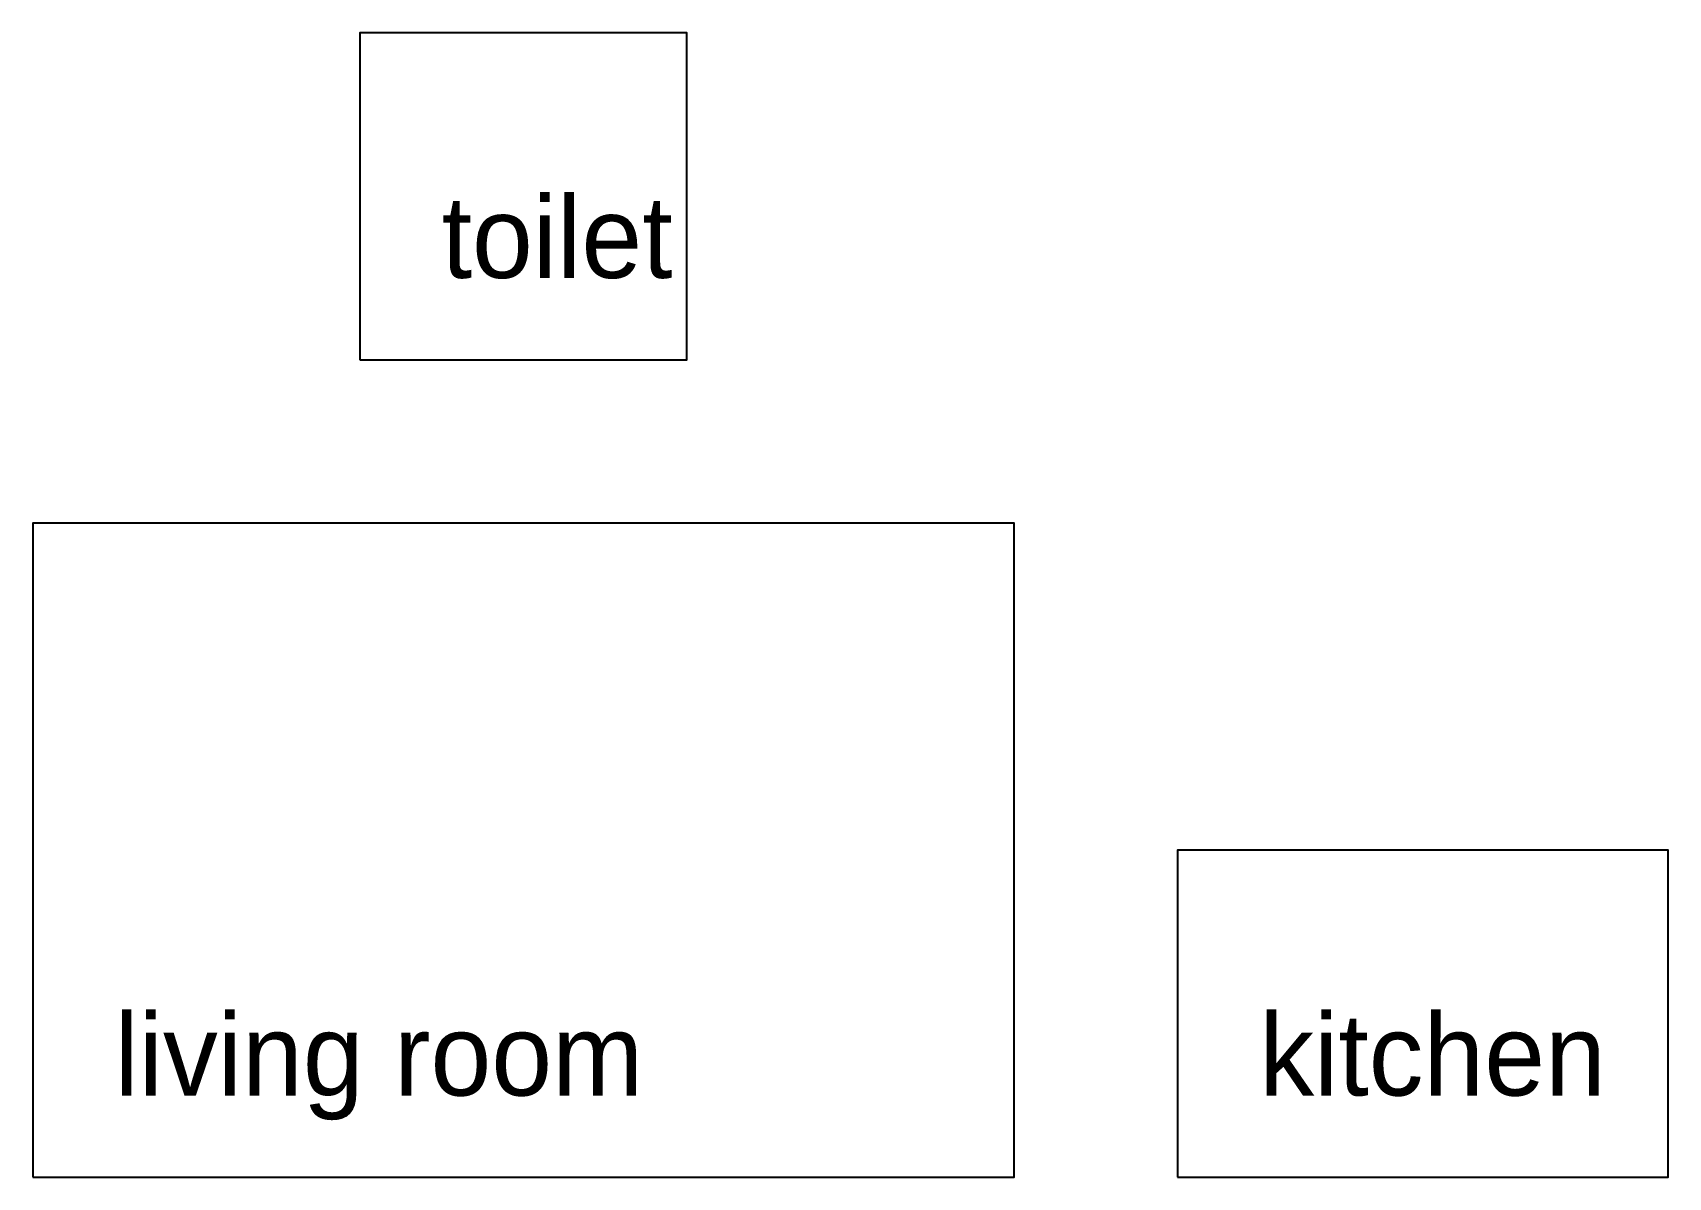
# Model space of a CAD drawing. Header units: metres. Extents: x 10 to 110, y 10 to 80.
import ezdxf

# ---------------------------------------------------------------- set-up
doc = ezdxf.new("R2010")
doc.units = ezdxf.units.M

msp = doc.modelspace()

# ---------------------------------------------------------------- linework, layer by layer
for points in [[(30, 60), (50, 60), (50, 80), (30, 80), (30, 60)], [(10, 10), (70, 10), (70, 50), (10, 50), (10, 10)], [(80, 10), (110, 10), (110, 30), (80, 30), (80, 10)]]:
    msp.add_lwpolyline(points, close=True)

# ---------------------------------------------------------------- texts
for s, p in [('toilet', (35, 65)), ('living room', (15, 15)), ('kitchen', (85, 15))]:
    msp.add_text(s, height=5).set_placement(p)

doc.saveas('drawing.dxf')
